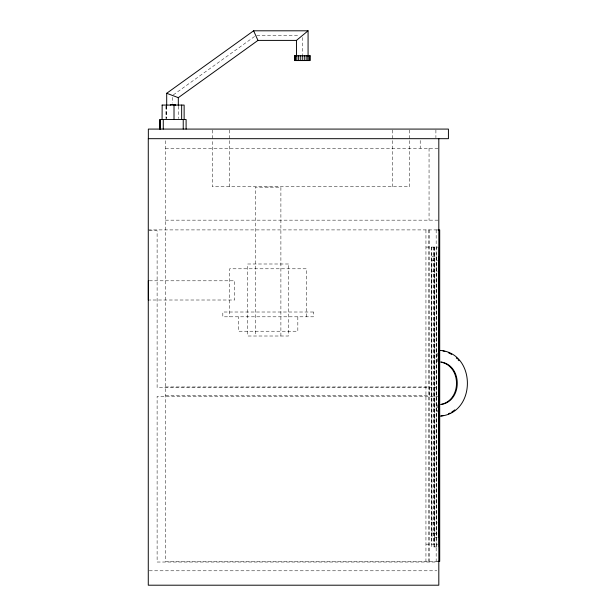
<?xml version="1.0" encoding="UTF-8"?>
<svg xmlns="http://www.w3.org/2000/svg" width="616" height="616" viewBox="0 0 616 616"><rect width="100%" height="100%" fill="white"/><g stroke="black" fill="none" stroke-linecap="round" stroke-linejoin="round"><path stroke-width="0.46" stroke-dasharray="3.08 2.31" d="M431.808 247.078L431.808 546.931L437.345 546.931M434.303 537.275L434.303 256.741M434.465 546.931L434.465 247.078M436.605 247.078L436.605 546.931M436.767 256.741L436.767 537.275M437.352 353.245L437.337 361.792M437.183 537.275L431.97 537.275L431.739 271.148L431.97 256.741L437.183 256.741M437.383 404.735L437.352 411.973M173.288 94.918L255.786 35.605M256.741 35.605L299.422 35.605M165.45 148.287L438.815 148.287M165.45 220.158L438.815 220.158M148.271 229.907L437.938 229.907M149.157 230.738L157.111 230.738L157.111 387.518L436.89 387.518M426.164 247.078L437.776 247.078M431.593 260.745L437.56 260.745M431.739 271.148L437.406 271.148M149.295 280.804L234.758 280.804L234.758 300.007L149.295 300.007M165.45 386.956L429.521 386.956L429.521 395.626L165.45 395.626M438.815 396.381L157.111 396.381L157.111 562.023L436.89 562.023M431.739 522.868L437.406 522.868M431.593 533.125L436.89 533.125M434.01 533.271L437.56 533.271M426.164 544.167L437.776 544.167M437.845 561.338L165.45 561.338L165.45 138.685M149.234 570.793L436.89 570.793M436.167 229.907L436.167 561.338M435.905 130.045L435.905 137.722M434.372 247.078L434.372 544.167M434.01 247.078L434.01 546.931M433.702 247.078L433.702 544.167M431.277 247.078L431.277 544.167M429.483 229.907L429.483 561.338M429.052 148.287L429.052 220.158M428.59 229.907L428.59 561.338M425.941 229.907L425.941 561.338M420.212 140.517L420.212 148.287M409.763 130.045L409.763 139.647M409.763 140.61L409.763 186.694L212.243 186.694L212.243 140.61M392.338 130.045L392.338 139.647M392.338 140.61L392.338 186.694M306.637 316.809L306.637 268.799L229.591 268.799L229.591 316.809M302.264 37.522L302.264 54.809M297.836 316.809L297.836 331.215L238.392 331.215L238.392 316.809M280.896 336.013L280.896 187.179L255.332 187.179L255.332 336.013M268.114 186.694L268.114 187.179M229.668 130.045L229.668 139.647M229.668 140.61L229.668 186.694M212.243 130.045L212.243 139.647M178.317 106.198L178.317 118.534M172.511 97.397L172.511 103.157M166.697 106.383L166.697 118.541M166.443 106.037L166.443 118.518M165.943 106.037L165.943 118.518M288.496 263.995L247.732 263.995L247.732 336.013L288.496 336.013L288.496 263.995M313.413 312.012L222.823 312.012L222.823 316.809L313.413 316.809L313.413 312.012"/><path stroke-width="0.92" d="M439.1 537.275L439.1 256.741M439.27 546.931L439.27 247.078M178.317 105.251L178.317 97.659L257.965 40.402L296.458 40.402L308.077 30.8L308.077 55.771M454.854 409.871L451.744 412.089M166.697 105.451L166.697 93.286L253.615 30.8L308.077 30.8M448.41 413.852L450.096 413.028M441.172 404.342C461.653 400.138 461.615 366.335 441.125 362.177M440.771 404.558C462.785 401.57 462.747 364.903 440.725 361.962M441.279 415.916L443.104 415.584M440.224 416.108C476.491 413.213 476.43 353.238 440.155 350.412M170.393 104.597L175.529 104.597L175.529 105.074M162.062 105.074L184.13 105.074L184.13 119.481M437.845 229.907L439.708 229.907L439.708 561.338L437.845 561.338M443.027 350.928L444.829 351.374M166.697 93.286L178.317 97.659M448.34 352.652L451.682 354.408M456.256 357.881L457.18 358.797M458.073 359.736L458.943 360.714M253.615 30.8L257.965 40.402M438.815 138.685L438.815 585.2L148.271 585.2L148.271 138.685L448.417 138.685L448.417 129.083L148.341 129.083L148.341 138.685M309.779 55.771L309.779 60.568M309.001 55.771L309.001 60.568M307.769 55.771L307.769 60.568M306.16 55.771L306.16 60.568M304.281 55.771L304.281 60.568M302.264 55.771L302.264 60.568M300.254 55.771L300.254 60.568M298.375 55.771L298.375 60.568M296.766 55.771L296.766 60.568M296.458 40.402L296.458 55.771M295.526 55.771L295.526 60.568M294.748 55.771L294.748 60.568M186.101 129.083L186.101 119.481L159.96 119.481L159.96 129.083M183.229 119.481L183.229 129.083M181.651 105.074L181.651 119.481M175.514 104.597L175.514 105.074M174.012 105.074L174.012 119.481M170.416 104.597L170.393 105.074M163.263 119.481L163.263 129.083M162.162 105.074L162.077 119.481M160.345 119.481L160.345 129.083M160.052 119.481L160.052 129.083M148.341 280.804L148.341 300.007M310.048 55.771L294.486 55.771L294.486 60.568L310.048 60.568L310.048 55.771"/></g></svg>
